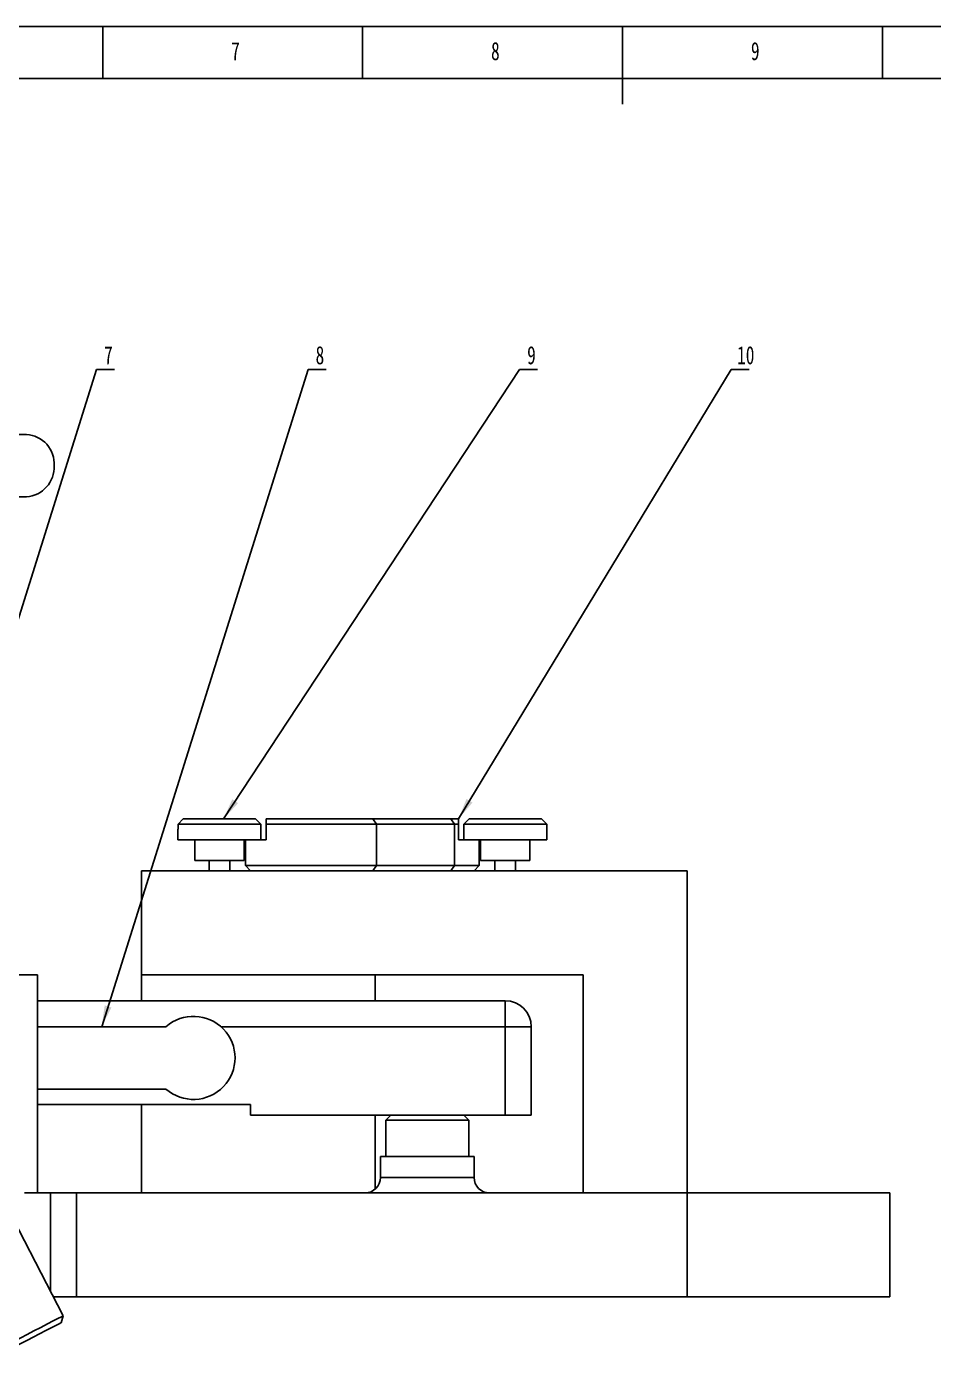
# Model space of a CAD drawing. Header units: millimetres. Extents: x 0 to 841, y 0 to 594.
# Drawn here: x 313.3 to 487.9, y 339.9 to 594 of the extents above; entities that cross this region are included whole.
import ezdxf

# ---------------------------------------------------------------- set-up
doc = ezdxf.new("R2010")
doc.units = ezdxf.units.MM
doc.layers.add('10', color=7, linetype='Continuous')
doc.layers.add('5', color=7, linetype='Continuous')
doc.styles.add('SLDTEXTSTYLE4', font='TXT', dxfattribs={"width": 0.7})
doc.dimstyles.new('SLDDIMSTYLE0', dxfattribs={"dimtxt": 0.18, "dimasz": 4.08, "dimexe": 0, "dimexo": 0.0625, "dimgap": 0, "dimtad": 0, "dimtih": 1, "dimtoh": 1, "dimdec": 0, "dimrnd": 1e-09, "dimzin": 0, "dimdsep": 46, "dimtxsty": 'Standard', "dimsah": 1, "dimcen": 0.09, "dimadec": 0, "dimazin": 0, "dimtfac": 4.08, "dimtdec": 0, "dimtofl": 0, "dimtmove": 0, "dimatfit": 3, "dimfxl": 0, "dimfrac": 2, "dimtolj": 1, "dimtzin": 0, "dimarcsym": 0})

# ---------------------------------------------------------------- blocks, each defined once
blk = doc.blocks.new('SW_NOTE_5')
at = {"layer": '10', "color": 0}
for p, q in [((0, 0), (3.47, 0)), ((3.47, 0), (0, 0)), ((0, 0), (3.47, 0)), ((3.47, 0), (0, 0)), ((0, 0), (3.47, 0)), ((3.47, 0), (0, 0))]:
    blk.add_line(p, q, dxfattribs=at)
at = {"layer": '10', "color": 0, "insert": (2.28, 4.48), "char_height": 3.5, "attachment_point": 2, "style": 'SLDTEXTSTYLE4'}
blk.add_mtext('7', dxfattribs=at)
blk = doc.blocks.new('SW_NOTE_6')
at = {"layer": '10', "color": 0}
for p, q in [((0, 0), (3.47, 0)), ((3.47, 0), (0, 0)), ((0, 0), (3.47, 0)), ((3.47, 0), (0, 0)), ((0, 0), (3.47, 0)), ((3.47, 0), (0, 0))]:
    blk.add_line(p, q, dxfattribs=at)
at = {"layer": '10', "color": 0, "insert": (2.28, 4.48), "char_height": 3.5, "attachment_point": 2, "style": 'SLDTEXTSTYLE4'}
blk.add_mtext('8', dxfattribs=at)
blk = doc.blocks.new('SW_NOTE_7')
at = {"layer": '10', "color": 0}
for p, q in [((0, 0), (3.47, 0)), ((3.47, 0), (0, 0)), ((0, 0), (3.47, 0)), ((3.47, 0), (0, 0)), ((0, 0), (3.47, 0)), ((3.47, 0), (0, 0))]:
    blk.add_line(p, q, dxfattribs=at)
at = {"layer": '10', "color": 0, "insert": (2.28, 4.48), "char_height": 3.5, "attachment_point": 2, "style": 'SLDTEXTSTYLE4'}
blk.add_mtext('9', dxfattribs=at)
blk = doc.blocks.new('SW_NOTE_8')
at = {"layer": '10', "color": 0}
for p, q in [((0, 0), (3.47, 0)), ((3.47, 0), (0, 0)), ((0, 0), (3.47, 0)), ((3.47, 0), (0, 0)), ((0, 0), (3.47, 0)), ((3.47, 0), (0, 0))]:
    blk.add_line(p, q, dxfattribs=at)
at = {"layer": '10', "color": 0, "insert": (2.82, 4.48), "char_height": 3.5, "attachment_point": 2, "style": 'SLDTEXTSTYLE4'}
blk.add_mtext('10', dxfattribs=at)

msp = doc.modelspace()

# ---------------------------------------------------------------- linework, layer by layer
at = {"color": 7, "linetype": 'Continuous', "lineweight": 25}
for p, q in [((313.32, 515.44), (297.95, 515.44)), ((297.95, 503.44), (313.32, 503.44)), ((342.49, 440.44), (343.49, 441.44)), ((358.42, 440.44), (342.49, 440.44)), ((342.49, 439.44), (342.49, 440.44)), ((343.49, 441.44), (357.41, 441.44)), ((357.41, 441.44), (358.42, 440.44)), ((358.42, 439.44), (358.42, 440.44)), ((359.45, 441.44), (380, 441.44)), ((359.45, 440.44), (359.45, 441.44)), ((380.69, 440.44), (359.45, 440.44)), ((359.45, 437.44), (359.45, 440.44)), ((380, 441.44), (380.69, 440.44)), ((380, 441.44), (395, 441.44)), ((380.69, 440.44), (380.69, 432.44)), ((395.69, 440.44), (380.69, 440.44)), ((395, 441.44), (395.69, 440.44)), ((395, 441.44), (396.45, 441.44)), ((395.69, 440.44), (395.69, 432.44)), ((396.45, 440.44), (395.69, 440.44)), ((396.45, 441.44), (396.45, 440.44)), ((396.45, 437.44), (396.45, 440.44)), ((397.49, 440.44), (398.49, 441.44)), ((397.49, 439.44), (397.49, 440.44)), ((413.42, 440.44), (397.49, 440.44)), ((398.49, 441.44), (412.41, 441.44)), ((412.41, 441.44), (413.42, 440.44)), ((413.42, 439.44), (413.42, 440.44)), ((342.45, 439.44), (342.45, 437.44)), ((342.45, 439.44), (342.49, 439.44)), ((342.45, 437.44), (350.45, 437.44)), ((345.7, 437.44), (345.7, 433.44)), ((350.45, 437.44), (356.43, 437.44)), ((355.2, 433.44), (355.2, 437.44)), ((355.45, 437.44), (355.45, 432.44)), ((356.43, 437.44), (359.45, 437.44)), ((358.42, 439.44), (358.45, 439.44)), ((358.45, 437.44), (358.45, 439.44)), ((396.45, 437.44), (399.48, 437.44)), ((397.45, 439.44), (397.45, 437.44)), ((397.45, 439.44), (397.49, 439.44)), ((399.48, 437.44), (405.45, 437.44)), ((400.45, 432.44), (400.45, 437.44)), ((400.7, 437.44), (400.7, 433.44)), ((405.45, 437.44), (413.45, 437.44)), ((410.2, 433.44), (410.2, 437.44)), ((413.42, 439.44), (413.45, 439.44)), ((413.45, 437.44), (413.45, 439.44)), ((345.7, 433.44), (350.45, 433.44)), ((348.45, 433.44), (348.45, 431.44)), ((350.45, 433.44), (355.2, 433.44)), ((352.45, 431.44), (352.45, 433.44)), ((355.45, 432.44), (356.45, 431.44)), ((355.45, 432.44), (380.69, 432.44)), ((380, 431.44), (380.69, 432.44)), ((380.69, 432.44), (395.69, 432.44)), ((395.69, 432.44), (395, 431.44)), ((395.69, 432.44), (400.45, 432.44)), ((399.45, 431.44), (400.45, 432.44)), ((400.7, 433.44), (405.45, 433.44)), ((403.45, 433.44), (403.45, 431.44)), ((405.45, 433.44), (410.2, 433.44)), ((407.45, 431.44), (407.45, 433.44)), ((335.45, 431.44), (335.45, 411.44)), ((335.45, 431.44), (440.45, 431.44)), ((440.45, 431.44), (440.45, 369.44)), ((286.42, 411.44), (315.45, 411.44)), ((315.45, 411.44), (315.45, 369.44)), ((335.45, 411.44), (420.45, 411.44)), ((335.45, 411.44), (335.45, 406.44)), ((380.45, 411.44), (380.45, 406.44)), ((420.45, 411.44), (420.45, 369.44)), ((315.45, 406.44), (405.45, 406.44)), ((405.45, 401.44), (405.45, 406.44)), ((315.45, 401.44), (340.16, 401.44)), ((405.45, 401.44), (410.45, 401.44)), ((405.45, 384.44), (405.45, 401.44)), ((410.45, 401.44), (410.45, 384.44)), ((320.41, 345.8), (298.06, 388.97)), ((315.45, 389.44), (340.16, 389.44)), ((356.45, 386.44), (315.45, 386.44)), ((335.45, 386.44), (335.45, 369.44)), ((356.45, 386.44), (356.45, 384.44)), ((356.45, 384.44), (405.45, 384.44)), ((380.45, 384.44), (380.45, 370.2)), ((383.45, 384.44), (382.45, 383.44)), ((398.45, 383.44), (397.45, 384.44)), ((410.45, 384.44), (405.45, 384.44)), ((382.45, 383.44), (382.45, 376.44)), ((390.45, 383.44), (382.45, 383.44)), ((398.45, 383.44), (390.45, 383.44)), ((398.45, 376.44), (398.45, 383.44)), ((381.45, 376.44), (381.45, 372.44)), ((381.45, 376.44), (399.45, 376.44)), ((399.45, 372.44), (399.45, 376.44)), ((312.95, 369.44), (317.95, 369.44)), ((317.95, 369.44), (317.95, 350.56)), ((317.95, 369.44), (322.95, 369.44)), ((322.95, 369.44), (322.95, 349.44)), ((322.95, 369.44), (440.45, 369.44)), ((440.45, 369.44), (440.45, 349.44)), ((440.45, 369.44), (479.45, 369.44)), ((479.45, 369.44), (479.45, 349.44)), ((318.53, 349.44), (322.95, 349.44)), ((322.95, 349.44), (440.45, 349.44)), ((440.45, 349.44), (479.45, 349.44)), ((319.98, 344.46), (320.41, 345.8))]:
    msp.add_line(p, q, dxfattribs=at)
at = {"color": 8, "linetype": 'Continuous', "lineweight": 25}
for p, q in [((405.45, 401.44), (350.74, 401.44)), ((381.45, 372.44), (399.45, 372.44))]:
    msp.add_line(p, q, dxfattribs=at)
at = {"color": 7, "linetype": 'Continuous', "lineweight": 25, "flags": 128}
for points in [[(309.76, 340.29), (309.92, 340.37), (310.41, 340.63), (311.2, 341.03), (312.23, 341.57), (313.44, 342.19), (314.75, 342.87), (316.08, 343.56), (317.35, 344.22), (318.48, 344.8), (319.39, 345.28), (320.04, 345.61), (320.37, 345.78), (320.41, 345.8)], [(319.98, 344.46), (319.94, 344.43), (319.62, 344.27), (318.99, 343.94), (318.1, 343.48), (317.03, 342.93), (315.85, 342.31), (314.64, 341.69), (313.5, 341.1), (312.51, 340.59), (311.75, 340.19), (311.27, 339.94), (311.1, 339.86)]]:
    msp.add_lwpolyline(points, dxfattribs=at)
at = {"color": 7, "linetype": 'Continuous', "lineweight": 25}
for centre, radius, start, end in [((313.06, 509.85), 5.59, 355.7547, 87.3218), ((312.94, 509.13), 5.7, 273.8121, 3.1114), ((405.45, 401.44), 5, 0, 90), ((345.45, 395.44), 8, 228.5904, 131.4096), ((378.45, 372.44), 3, 270, 0), ((402.45, 372.44), 3, 180, 270)]:
    msp.add_arc(centre, radius, start, end, dxfattribs=at)
at = {"layer": '5', "color": 7}
msp.add_line((841, 594), (0, 594), dxfattribs=at)
at = {"layer": '5'}
for p, q in [((328, 594), (328, 584)), ((378, 594), (378, 584)), ((478, 594), (478, 584))]:
    msp.add_line(p, q, dxfattribs=at)
at = {"layer": '5', "lineweight": 25}
msp.add_line((428, 594), (428, 579), dxfattribs=at)
at = {"layer": '5', "color": 7, "lineweight": 25}
msp.add_line((831, 584), (25, 584), dxfattribs=at)

# ---------------------------------------------------------------- block references
at = {"layer": '10'}
for name, p in [('SW_NOTE_5', (326.82, 527.98)), ('SW_NOTE_6', (367.51, 527.98)), ('SW_NOTE_7', (408.21, 527.98)), ('SW_NOTE_8', (448.9, 527.98))]:
    msp.add_blockref(name, p, dxfattribs=at)

# ---------------------------------------------------------------- texts
at = {"layer": '10', "char_height": 3.5, "attachment_point": 2, "style": 'SLDTEXTSTYLE4'}
for s, insert in [('7', (353.55, 591)), ('8', (403.55, 591)), ('9', (453.55, 591))]:
    msp.add_mtext(s, dxfattribs=dict(at, insert=insert))

# ---------------------------------------------------------------- leaders
at = {"layer": '10'}
for points in [[(299.32, 440.25), (326.82, 527.98)], [(327.8, 401.44), (367.51, 527.98)], [(351.24, 441.44), (408.21, 527.98)], [(396.45, 441.44), (448.9, 527.98)]]:
    msp.add_leader(points, dimstyle='SLDDIMSTYLE0', dxfattribs=at)

doc.saveas('drawing.dxf')
